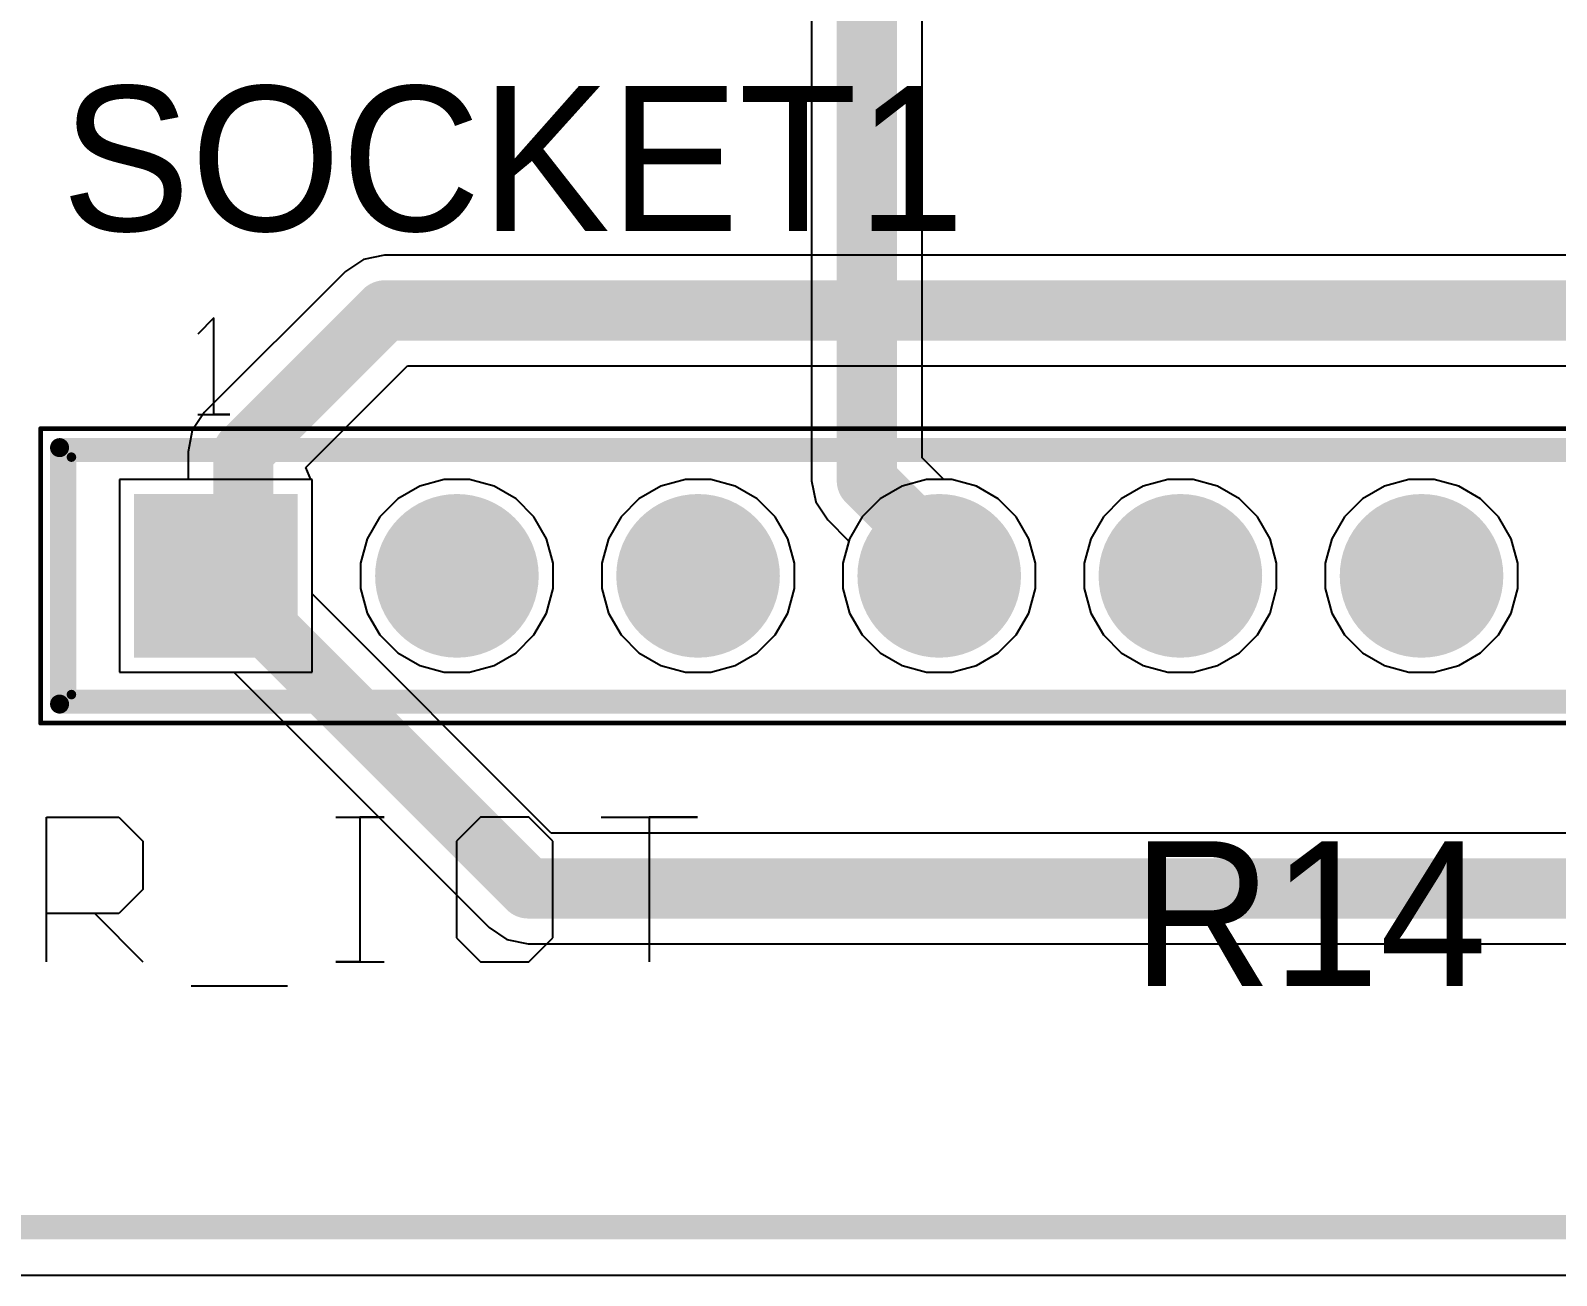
# Model space of a CAD drawing. Header units: millimetres. Extents: x 1.79 to 6.42, y 2.45 to 4.75.
# Drawn here: x 3.953 to 4.586, y 2.45 to 2.966 of the extents above; entities that cross this region are included whole.
import ezdxf

# ---------------------------------------------------------------- set-up
doc = ezdxf.new("R2010")
doc.units = ezdxf.units.MM
doc.header["$MEASUREMENT"] = 0
for name, color, linetype in [('BottomLayer', 5, 'Continuous'), ('BottomSolder', 6, 'Continuous'), ('Mechanical13', 56, 'Continuous'), ('Mechanical15', 56, 'Continuous'), ('MultiLayer', 9, 'Continuous'), ('PadHoleLayer', 156, 'Continuous'), ('TopLayer', 1, 'Continuous'), ('TopOverlay', 2, 'Continuous'), ('TopSolder', 216, 'Continuous')]:
    doc.layers.add(name, color=color, linetype=linetype)

# ---------------------------------------------------------------- blocks, each defined once
blk = doc.blocks.new('61301611821_16')
at = {"layer": 'BottomLayer', "const_width": 0.02992}
for points in [[(-0.66496, 0, 1), (-0.63504, 0, 1)], [(-0.56496, 0, 1), (-0.53504, 0, 1)], [(-0.46496, 0, 1), (-0.43504, 0, 1)], [(-0.36496, 0, 1), (-0.33504, 0, 1)], [(-0.26496, 0, 1), (-0.23504, 0, 1)]]:
    blk.add_lwpolyline(points, format="xyb", close=True, dxfattribs=at)
at = {"layer": 'BottomLayer'}
blk.add_solid([(-0.77992, -0.02992), (-0.72008, -0.02992), (-0.77992, 0.02992), (-0.72008, 0.02992)], dxfattribs=at)
at = {"layer": 'BottomSolder', "const_width": 0.03392}
for points in [[(-0.66696, 0, 1), (-0.63304, 0, 1)], [(-0.56696, 0, 1), (-0.53304, 0, 1)], [(-0.46696, 0, 1), (-0.43304, 0, 1)], [(-0.36696, 0, 1), (-0.33304, 0, 1)], [(-0.26696, 0, 1), (-0.23304, 0, 1)]]:
    blk.add_lwpolyline(points, format="xyb", close=True, dxfattribs=at)
at = {"layer": 'BottomSolder'}
blk.add_solid([(-0.78392, -0.03392), (-0.71608, -0.03392), (-0.78392, 0.03392), (-0.71608, 0.03392)], dxfattribs=at)
at = {"layer": 'Mechanical13', "const_width": 0.00394}
for points in [[(-0.80984, -0.04921), (-0.80984, 0.04921)], [(-0.80984, 0.04921), (0.80984, 0.04921)], [(-0.80984, -0.04921), (0.80984, -0.04921)]]:
    blk.add_lwpolyline(points, dxfattribs=at)
at = {"layer": 'Mechanical13', "const_width": 0.00197}
for points in [[(-0.81083, 0.04921, 1), (-0.80886, 0.04921, 1)], [(-0.81083, 0.04921, 1), (-0.80886, 0.04921, 1)], [(-0.81083, -0.04921, 1), (-0.80886, -0.04921, 1)], [(-0.81083, -0.04921, 1), (-0.80886, -0.04921, 1)]]:
    blk.add_lwpolyline(points, format="xyb", close=True, dxfattribs=at)
at = {"layer": 'Mechanical15', "const_width": 0.00197}
for points in [[(-0.82264, -0.06102), (-0.82264, 0.06102)], [(-0.82264, 0.06102), (0.82264, 0.06102)], [(-0.82264, -0.06102), (0.82264, -0.06102)]]:
    blk.add_lwpolyline(points, dxfattribs=at)
at = {"layer": 'Mechanical15', "const_width": 0.000984}
for points in [[(-0.82313, 0.06102, 1), (-0.82215, 0.06102, 1)], [(-0.82313, 0.06102, 1), (-0.82215, 0.06102, 1)], [(-0.82313, -0.06102, 1), (-0.82215, -0.06102, 1)], [(-0.82313, -0.06102, 1), (-0.82215, -0.06102, 1)]]:
    blk.add_lwpolyline(points, format="xyb", close=True, dxfattribs=at)
at = {"layer": 'MultiLayer', "const_width": 0.02992}
for points in [[(-0.66496, 0, 1), (-0.63504, 0, 1)], [(-0.56496, 0, 1), (-0.53504, 0, 1)], [(-0.46496, 0, 1), (-0.43504, 0, 1)], [(-0.36496, 0, 1), (-0.33504, 0, 1)], [(-0.26496, 0, 1), (-0.23504, 0, 1)]]:
    blk.add_lwpolyline(points, format="xyb", close=True, dxfattribs=at)
at = {"layer": 'MultiLayer'}
blk.add_solid([(-0.77992, -0.02992), (-0.72008, -0.02992), (-0.77992, 0.02992), (-0.72008, 0.02992)], dxfattribs=at)
at = {"layer": 'PadHoleLayer', "const_width": 0.02008}
for points in [[(-0.76004, 0, 1), (-0.73996, 0, 1)], [(-0.66004, 0, 1), (-0.63996, 0, 1)], [(-0.56004, 0, 1), (-0.53996, 0, 1)], [(-0.46004, 0, 1), (-0.43996, 0, 1)], [(-0.36004, 0, 1), (-0.33996, 0, 1)], [(-0.26004, 0, 1), (-0.23996, 0, 1)]]:
    blk.add_lwpolyline(points, format="xyb", close=True, dxfattribs=at)
at = {"layer": 'TopLayer', "const_width": 0.02992}
for points in [[(-0.66496, 0, 1), (-0.63504, 0, 1)], [(-0.56496, 0, 1), (-0.53504, 0, 1)], [(-0.46496, 0, 1), (-0.43504, 0, 1)], [(-0.36496, 0, 1), (-0.33504, 0, 1)], [(-0.26496, 0, 1), (-0.23504, 0, 1)]]:
    blk.add_lwpolyline(points, format="xyb", close=True, dxfattribs=at)
at = {"layer": 'TopLayer'}
blk.add_solid([(-0.77992, -0.02992), (-0.72008, -0.02992), (-0.77992, 0.02992), (-0.72008, 0.02992)], dxfattribs=at)
at = {"layer": 'TopOverlay'}
for p, q in [((-0.75082, 0.10692), (-0.75748, 0.10025)), ((-0.75082, 0.06693), (-0.75082, 0.10692)), ((-0.75748, 0.06693), (-0.74415, 0.06693)), ((-0.74415, 0.06693), (-0.75082, 0.06693))]:
    blk.add_line(p, q, dxfattribs=at)
at = {"layer": 'TopOverlay', "const_width": 0.00787}
for points in [[(-0.81476, -0.05315), (-0.81476, 0.05315)], [(-0.81476, 0.05315), (0.81476, 0.05315)], [(-0.81476, -0.05315), (0.81476, -0.05315)]]:
    blk.add_lwpolyline(points, dxfattribs=at)
at = {"layer": 'TopOverlay', "const_width": 0.00394}
for points in [[(-0.81673, 0.05315, 1), (-0.8128, 0.05315, 1)], [(-0.81673, 0.05315, 1), (-0.8128, 0.05315, 1)], [(-0.81673, -0.05315, 1), (-0.8128, -0.05315, 1)], [(-0.81673, -0.05315, 1), (-0.8128, -0.05315, 1)]]:
    blk.add_lwpolyline(points, format="xyb", close=True, dxfattribs=at)
at = {"layer": 'TopSolder', "const_width": 0.03392}
for points in [[(-0.66696, 0, 1), (-0.63304, 0, 1)], [(-0.56696, 0, 1), (-0.53304, 0, 1)], [(-0.46696, 0, 1), (-0.43304, 0, 1)], [(-0.36696, 0, 1), (-0.33304, 0, 1)], [(-0.26696, 0, 1), (-0.23304, 0, 1)]]:
    blk.add_lwpolyline(points, format="xyb", close=True, dxfattribs=at)
at = {"layer": 'TopSolder'}
blk.add_solid([(-0.78392, -0.03392), (-0.71608, -0.03392), (-0.78392, 0.03392), (-0.71608, 0.03392)], dxfattribs=at)

msp = doc.modelspace()

# ---------------------------------------------------------------- linework, layer by layer
at = {"layer": 'BottomLayer'}
for p, q in [((4.1, 2.87294), (4.09122, 2.87119)), ((4.7905, 2.87294), (4.1, 2.87294)), ((4.09122, 2.87119), (4.08378, 2.86622)), ((4.08378, 2.86622), (4.02522, 2.80766)), ((4.06736, 2.78492), (4.1095, 2.82706)), ((4.1095, 2.82706), (4.77808, 2.82706)), ((4.02522, 2.80766), (4.02024, 2.80022)), ((4.02024, 2.80022), (4.0185, 2.79144)), ((4.0185, 2.79144), (4.0185, 2.77992)), ((4.06944, 2.77992), (4.06736, 2.78492)), ((4.0185, 2.77992), (3.99008, 2.77992)), ((3.99008, 2.77992), (3.99008, 2.70008)), ((4.06992, 2.77992), (4.06944, 2.77992)), ((4.06992, 2.73252), (4.06992, 2.77992)), ((4.12474, 2.77992), (4.11459, 2.7772)), ((4.13526, 2.77992), (4.12474, 2.77992)), ((4.14541, 2.7772), (4.13526, 2.77992)), ((4.22474, 2.77992), (4.21459, 2.7772)), ((4.23526, 2.77992), (4.22474, 2.77992)), ((4.24541, 2.7772), (4.23526, 2.77992)), ((4.32474, 2.77992), (4.31459, 2.7772)), ((4.33526, 2.77992), (4.32474, 2.77992)), ((4.34541, 2.7772), (4.33526, 2.77992)), ((4.42474, 2.77992), (4.41459, 2.7772)), ((4.43526, 2.77992), (4.42474, 2.77992)), ((4.44541, 2.7772), (4.43526, 2.77992)), ((4.52474, 2.77992), (4.51459, 2.7772)), ((4.53526, 2.77992), (4.52474, 2.77992)), ((4.54541, 2.7772), (4.53526, 2.77992)), ((4.10549, 2.77194), (4.09806, 2.76451)), ((4.11459, 2.7772), (4.10549, 2.77194)), ((4.15451, 2.77194), (4.14541, 2.7772)), ((4.16194, 2.76451), (4.15451, 2.77194)), ((4.20549, 2.77194), (4.19806, 2.76451)), ((4.21459, 2.7772), (4.20549, 2.77194)), ((4.25451, 2.77194), (4.24541, 2.7772)), ((4.26194, 2.76451), (4.25451, 2.77194)), ((4.30549, 2.77194), (4.29806, 2.76451)), ((4.31459, 2.7772), (4.30549, 2.77194)), ((4.35451, 2.77194), (4.34541, 2.7772)), ((4.36194, 2.76451), (4.35451, 2.77194)), ((4.40549, 2.77194), (4.39806, 2.76451)), ((4.41459, 2.7772), (4.40549, 2.77194)), ((4.45451, 2.77194), (4.44541, 2.7772)), ((4.46194, 2.76451), (4.45451, 2.77194)), ((4.50549, 2.77194), (4.49806, 2.76451)), ((4.51459, 2.7772), (4.50549, 2.77194)), ((4.55451, 2.77194), (4.54541, 2.7772)), ((4.56194, 2.76451), (4.55451, 2.77194)), ((4.09806, 2.76451), (4.0928, 2.75541)), ((4.1672, 2.75541), (4.16194, 2.76451)), ((4.19806, 2.76451), (4.1928, 2.75541)), ((4.2672, 2.75541), (4.26194, 2.76451)), ((4.29806, 2.76451), (4.2928, 2.75541)), ((4.3672, 2.75541), (4.36194, 2.76451)), ((4.39806, 2.76451), (4.3928, 2.75541)), ((4.4672, 2.75541), (4.46194, 2.76451)), ((4.49806, 2.76451), (4.4928, 2.75541)), ((4.5672, 2.75541), (4.56194, 2.76451)), ((4.0928, 2.75541), (4.09008, 2.74526)), ((4.16992, 2.74526), (4.1672, 2.75541)), ((4.1928, 2.75541), (4.19008, 2.74526)), ((4.26992, 2.74526), (4.2672, 2.75541)), ((4.2928, 2.75541), (4.29008, 2.74526)), ((4.36992, 2.74526), (4.3672, 2.75541)), ((4.3928, 2.75541), (4.39008, 2.74526)), ((4.46992, 2.74526), (4.4672, 2.75541)), ((4.4928, 2.75541), (4.49008, 2.74526)), ((4.56992, 2.74526), (4.5672, 2.75541)), ((4.09008, 2.74526), (4.09008, 2.73474)), ((4.16992, 2.73474), (4.16992, 2.74526)), ((4.19008, 2.74526), (4.19008, 2.73474)), ((4.26992, 2.73474), (4.26992, 2.74526)), ((4.29008, 2.74526), (4.29008, 2.73474)), ((4.36992, 2.73474), (4.36992, 2.74526)), ((4.39008, 2.74526), (4.39008, 2.73474)), ((4.46992, 2.73474), (4.46992, 2.74526)), ((4.49008, 2.74526), (4.49008, 2.73474)), ((4.56992, 2.73474), (4.56992, 2.74526)), ((4.09008, 2.73474), (4.0928, 2.72459)), ((4.1672, 2.72459), (4.16992, 2.73474)), ((4.19008, 2.73474), (4.1928, 2.72459)), ((4.2672, 2.72459), (4.26992, 2.73474)), ((4.29008, 2.73474), (4.2928, 2.72459)), ((4.3672, 2.72459), (4.36992, 2.73474)), ((4.39008, 2.73474), (4.3928, 2.72459)), ((4.4672, 2.72459), (4.46992, 2.73474)), ((4.49008, 2.73474), (4.4928, 2.72459)), ((4.5672, 2.72459), (4.56992, 2.73474)), ((4.16905, 2.63339), (4.06992, 2.73252)), ((4.0928, 2.72459), (4.09806, 2.71549)), ((4.16194, 2.71549), (4.1672, 2.72459)), ((4.1928, 2.72459), (4.19806, 2.71549)), ((4.26194, 2.71549), (4.2672, 2.72459)), ((4.2928, 2.72459), (4.29806, 2.71549)), ((4.36194, 2.71549), (4.3672, 2.72459)), ((4.3928, 2.72459), (4.39806, 2.71549)), ((4.46194, 2.71549), (4.4672, 2.72459)), ((4.4928, 2.72459), (4.49806, 2.71549)), ((4.56194, 2.71549), (4.5672, 2.72459)), ((4.09806, 2.71549), (4.10549, 2.70806)), ((4.15451, 2.70806), (4.16194, 2.71549)), ((4.19806, 2.71549), (4.20549, 2.70806)), ((4.25451, 2.70806), (4.26194, 2.71549)), ((4.29806, 2.71549), (4.30549, 2.70806)), ((4.35451, 2.70806), (4.36194, 2.71549)), ((4.39806, 2.71549), (4.40549, 2.70806)), ((4.45451, 2.70806), (4.46194, 2.71549)), ((4.49806, 2.71549), (4.50549, 2.70806)), ((4.55451, 2.70806), (4.56194, 2.71549)), ((4.10549, 2.70806), (4.11459, 2.7028)), ((4.11459, 2.7028), (4.12474, 2.70008)), ((4.13526, 2.70008), (4.14541, 2.7028)), ((4.14541, 2.7028), (4.15451, 2.70806)), ((4.20549, 2.70806), (4.21459, 2.7028)), ((4.21459, 2.7028), (4.22474, 2.70008)), ((4.23526, 2.70008), (4.24541, 2.7028)), ((4.24541, 2.7028), (4.25451, 2.70806)), ((4.30549, 2.70806), (4.31459, 2.7028)), ((4.31459, 2.7028), (4.32474, 2.70008)), ((4.33526, 2.70008), (4.34541, 2.7028)), ((4.34541, 2.7028), (4.35451, 2.70806)), ((4.40549, 2.70806), (4.41459, 2.7028)), ((4.41459, 2.7028), (4.42474, 2.70008)), ((4.43526, 2.70008), (4.44541, 2.7028)), ((4.44541, 2.7028), (4.45451, 2.70806)), ((4.50549, 2.70806), (4.51459, 2.7028)), ((4.51459, 2.7028), (4.52474, 2.70008)), ((4.53526, 2.70008), (4.54541, 2.7028)), ((4.54541, 2.7028), (4.55451, 2.70806)), ((3.99008, 2.70008), (4.03748, 2.70008)), ((4.03748, 2.70008), (4.14333, 2.59423)), ((4.12474, 2.70008), (4.13526, 2.70008)), ((4.22474, 2.70008), (4.23526, 2.70008)), ((4.32474, 2.70008), (4.33526, 2.70008)), ((4.42474, 2.70008), (4.43526, 2.70008)), ((4.52474, 2.70008), (4.53526, 2.70008)), ((4.60027, 2.63339), (4.16905, 2.63339)), ((4.14333, 2.59423), (4.15077, 2.58926)), ((4.15077, 2.58926), (4.15955, 2.58751)), ((4.15955, 2.58751), (4.59962, 2.58751)), ((6.15, 2.45), (3.4, 2.45))]:
    msp.add_line(p, q, dxfattribs=at)
at = {"layer": 'BottomLayer', "const_width": 0.025}
for points in [[(4.04144, 2.79144), (4.1, 2.85)], [(4.1, 2.85), (4.8, 2.85)], [(4.04144, 2.75144), (4.04144, 2.79144)], [(4.03, 2.74), (4.04144, 2.75144)], [(4.03, 2.74), (4.15955, 2.61045)], [(4.15955, 2.61045), (4.62955, 2.61045)]]:
    msp.add_lwpolyline(points, dxfattribs=at)
at = {"layer": 'BottomLayer', "const_width": 0.0125}
for points in [[(4.09375, 2.85, 1), (4.10625, 2.85, 1)], [(4.09375, 2.85, 1), (4.10625, 2.85, 1)], [(4.03519, 2.79144, 1), (4.04769, 2.79144, 1)], [(4.03519, 2.79144, 1), (4.04769, 2.79144, 1)], [(4.03519, 2.75144, 1), (4.04769, 2.75144, 1)], [(4.03519, 2.75144, 1), (4.04769, 2.75144, 1)], [(4.02375, 2.74, 1), (4.03625, 2.74, 1)], [(4.02375, 2.74, 1), (4.03625, 2.74, 1)], [(4.1533, 2.61045, 1), (4.1658, 2.61045, 1)], [(4.1533, 2.61045, 1), (4.1658, 2.61045, 1)]]:
    msp.add_lwpolyline(points, format="xyb", close=True, dxfattribs=at)
at = {"layer": 'TopLayer'}
for p, q in [((4.27706, 3.01988), (4.27706, 2.77943)), ((4.32294, 2.78893), (4.32294, 3.01988)), ((4.33195, 2.77992), (4.32294, 2.78893)), ((4.06992, 2.77992), (3.99008, 2.77992)), ((3.99008, 2.77992), (3.99008, 2.70008)), ((4.06992, 2.70008), (4.06992, 2.77992)), ((4.12474, 2.77992), (4.11459, 2.7772)), ((4.13526, 2.77992), (4.12474, 2.77992)), ((4.14541, 2.7772), (4.13526, 2.77992)), ((4.22474, 2.77992), (4.21459, 2.7772)), ((4.23526, 2.77992), (4.22474, 2.77992)), ((4.24541, 2.7772), (4.23526, 2.77992)), ((4.27706, 2.77943), (4.27881, 2.77065)), ((4.33526, 2.77992), (4.33195, 2.77992)), ((4.34541, 2.7772), (4.33526, 2.77992)), ((4.42474, 2.77992), (4.41459, 2.7772)), ((4.43526, 2.77992), (4.42474, 2.77992)), ((4.44541, 2.7772), (4.43526, 2.77992)), ((4.52474, 2.77992), (4.51459, 2.7772)), ((4.53526, 2.77992), (4.52474, 2.77992)), ((4.54541, 2.7772), (4.53526, 2.77992)), ((4.10549, 2.77194), (4.09806, 2.76451)), ((4.11459, 2.7772), (4.10549, 2.77194)), ((4.15451, 2.77194), (4.14541, 2.7772)), ((4.16194, 2.76451), (4.15451, 2.77194)), ((4.20549, 2.77194), (4.19806, 2.76451)), ((4.21459, 2.7772), (4.20549, 2.77194)), ((4.25451, 2.77194), (4.24541, 2.7772)), ((4.26194, 2.76451), (4.25451, 2.77194)), ((4.35451, 2.77194), (4.34541, 2.7772)), ((4.36194, 2.76451), (4.35451, 2.77194)), ((4.40549, 2.77194), (4.39806, 2.76451)), ((4.41459, 2.7772), (4.40549, 2.77194)), ((4.45451, 2.77194), (4.44541, 2.7772)), ((4.46194, 2.76451), (4.45451, 2.77194)), ((4.50549, 2.77194), (4.49806, 2.76451)), ((4.51459, 2.7772), (4.50549, 2.77194)), ((4.55451, 2.77194), (4.54541, 2.7772)), ((4.56194, 2.76451), (4.55451, 2.77194)), ((4.27881, 2.77065), (4.28378, 2.76321)), ((4.09806, 2.76451), (4.0928, 2.75541)), ((4.1672, 2.75541), (4.16194, 2.76451)), ((4.19806, 2.76451), (4.1928, 2.75541)), ((4.2672, 2.75541), (4.26194, 2.76451)), ((4.28378, 2.76321), (4.29254, 2.75444)), ((4.3672, 2.75541), (4.36194, 2.76451)), ((4.39806, 2.76451), (4.3928, 2.75541)), ((4.4672, 2.75541), (4.46194, 2.76451)), ((4.49806, 2.76451), (4.4928, 2.75541)), ((4.5672, 2.75541), (4.56194, 2.76451)), ((4.0928, 2.75541), (4.09008, 2.74526)), ((4.16992, 2.74526), (4.1672, 2.75541)), ((4.1928, 2.75541), (4.19008, 2.74526)), ((4.26992, 2.74526), (4.2672, 2.75541)), ((4.29254, 2.75444), (4.29008, 2.74526)), ((4.36992, 2.74526), (4.3672, 2.75541)), ((4.3928, 2.75541), (4.39008, 2.74526)), ((4.46992, 2.74526), (4.4672, 2.75541)), ((4.4928, 2.75541), (4.49008, 2.74526)), ((4.56992, 2.74526), (4.5672, 2.75541)), ((4.09008, 2.74526), (4.09008, 2.73474)), ((4.16992, 2.73474), (4.16992, 2.74526)), ((4.19008, 2.74526), (4.19008, 2.73474)), ((4.26992, 2.73474), (4.26992, 2.74526)), ((4.29008, 2.74526), (4.29008, 2.73474)), ((4.36992, 2.73474), (4.36992, 2.74526)), ((4.39008, 2.74526), (4.39008, 2.73474)), ((4.46992, 2.73474), (4.46992, 2.74526)), ((4.49008, 2.74526), (4.49008, 2.73474)), ((4.56992, 2.73474), (4.56992, 2.74526)), ((4.09008, 2.73474), (4.0928, 2.72459)), ((4.1672, 2.72459), (4.16992, 2.73474)), ((4.19008, 2.73474), (4.1928, 2.72459)), ((4.2672, 2.72459), (4.26992, 2.73474)), ((4.29008, 2.73474), (4.2928, 2.72459)), ((4.3672, 2.72459), (4.36992, 2.73474)), ((4.39008, 2.73474), (4.3928, 2.72459)), ((4.4672, 2.72459), (4.46992, 2.73474)), ((4.49008, 2.73474), (4.4928, 2.72459)), ((4.5672, 2.72459), (4.56992, 2.73474)), ((4.0928, 2.72459), (4.09806, 2.71549)), ((4.16194, 2.71549), (4.1672, 2.72459)), ((4.1928, 2.72459), (4.19806, 2.71549)), ((4.26194, 2.71549), (4.2672, 2.72459)), ((4.2928, 2.72459), (4.29806, 2.71549)), ((4.36194, 2.71549), (4.3672, 2.72459)), ((4.3928, 2.72459), (4.39806, 2.71549)), ((4.46194, 2.71549), (4.4672, 2.72459)), ((4.4928, 2.72459), (4.49806, 2.71549)), ((4.56194, 2.71549), (4.5672, 2.72459)), ((4.09806, 2.71549), (4.10549, 2.70806)), ((4.15451, 2.70806), (4.16194, 2.71549)), ((4.19806, 2.71549), (4.20549, 2.70806)), ((4.25451, 2.70806), (4.26194, 2.71549)), ((4.29806, 2.71549), (4.30549, 2.70806)), ((4.35451, 2.70806), (4.36194, 2.71549)), ((4.39806, 2.71549), (4.40549, 2.70806)), ((4.45451, 2.70806), (4.46194, 2.71549)), ((4.49806, 2.71549), (4.50549, 2.70806)), ((4.55451, 2.70806), (4.56194, 2.71549)), ((4.10549, 2.70806), (4.11459, 2.7028)), ((4.11459, 2.7028), (4.12474, 2.70008)), ((4.13526, 2.70008), (4.14541, 2.7028)), ((4.14541, 2.7028), (4.15451, 2.70806)), ((4.20549, 2.70806), (4.21459, 2.7028)), ((4.21459, 2.7028), (4.22474, 2.70008)), ((4.23526, 2.70008), (4.24541, 2.7028)), ((4.24541, 2.7028), (4.25451, 2.70806)), ((4.30549, 2.70806), (4.31459, 2.7028)), ((4.31459, 2.7028), (4.32474, 2.70008)), ((4.33526, 2.70008), (4.34541, 2.7028)), ((4.34541, 2.7028), (4.35451, 2.70806)), ((4.40549, 2.70806), (4.41459, 2.7028)), ((4.41459, 2.7028), (4.42474, 2.70008)), ((4.43526, 2.70008), (4.44541, 2.7028)), ((4.44541, 2.7028), (4.45451, 2.70806)), ((4.50549, 2.70806), (4.51459, 2.7028)), ((4.51459, 2.7028), (4.52474, 2.70008)), ((4.53526, 2.70008), (4.54541, 2.7028)), ((4.54541, 2.7028), (4.55451, 2.70806)), ((3.99008, 2.70008), (4.06992, 2.70008)), ((4.12474, 2.70008), (4.13526, 2.70008)), ((4.22474, 2.70008), (4.23526, 2.70008)), ((4.32474, 2.70008), (4.33526, 2.70008)), ((4.42474, 2.70008), (4.43526, 2.70008)), ((4.52474, 2.70008), (4.53526, 2.70008)), ((6.15, 2.45), (3.4, 2.45))]:
    msp.add_line(p, q, dxfattribs=at)
at = {"layer": 'TopLayer', "const_width": 0.025}
for points in [[(4.3, 2.77943), (4.3, 3.05)], [(4.3, 2.77943), (4.33, 2.74943)], [(4.33, 2.74), (4.33, 2.74943)]]:
    msp.add_lwpolyline(points, dxfattribs=at)
at = {"layer": 'TopLayer', "const_width": 0.0125}
for points in [[(4.29375, 2.77943, 1), (4.30625, 2.77943, 1)], [(4.29375, 2.77943, 1), (4.30625, 2.77943, 1)], [(4.32375, 2.74943, 1), (4.33625, 2.74943, 1)], [(4.32375, 2.74943, 1), (4.33625, 2.74943, 1)], [(4.32375, 2.74, 1), (4.33625, 2.74, 1)]]:
    msp.add_lwpolyline(points, format="xyb", close=True, dxfattribs=at)
at = {"layer": 'TopOverlay'}
for p, q in [((3.95983, 2.58), (3.95983, 2.63998)), ((3.95983, 2.63998), (3.98982, 2.63998)), ((3.98982, 2.63998), (3.99981, 2.62998)), ((4.07979, 2.63998), (4.09978, 2.63998)), ((4.09978, 2.63998), (4.08978, 2.63998)), ((4.08978, 2.63998), (4.08978, 2.58)), ((4.13977, 2.63998), (4.12977, 2.62998)), ((4.15976, 2.63998), (4.13977, 2.63998)), ((4.16976, 2.62998), (4.15976, 2.63998)), ((4.18975, 2.63998), (4.22974, 2.63998)), ((4.22974, 2.63998), (4.20974, 2.63998)), ((4.20974, 2.63998), (4.20974, 2.58)), ((3.99981, 2.62998), (3.99981, 2.60999)), ((4.12977, 2.62998), (4.12977, 2.58999)), ((4.16976, 2.58999), (4.16976, 2.62998)), ((3.99981, 2.60999), (3.98982, 2.59999)), ((3.98982, 2.59999), (3.95983, 2.59999)), ((3.97982, 2.59999), (3.99981, 2.58)), ((4.12977, 2.58999), (4.13977, 2.58)), ((4.15976, 2.58), (4.16976, 2.58999)), ((4.08978, 2.58), (4.07979, 2.58)), ((4.07979, 2.58), (4.09978, 2.58)), ((4.13977, 2.58), (4.15976, 2.58)), ((4.01981, 2.57), (4.05979, 2.57))]:
    msp.add_line(p, q, dxfattribs=at)
at = {"layer": 'TopOverlay', "const_width": 0.01}
msp.add_lwpolyline([(3.47, 2.47), (6.13, 2.47)], dxfattribs=at)

# ---------------------------------------------------------------- block references
msp.add_blockref('61301611821_16', (4.78, 2.74))

# ---------------------------------------------------------------- texts
at = {"layer": 'TopOverlay'}
for s, p in [('SOCKET1', (3.966, 2.883)), ('R14', (4.41, 2.57))]:
    msp.add_text(s, height=0.06, dxfattribs=at).set_placement(p)

doc.saveas('drawing.dxf')
